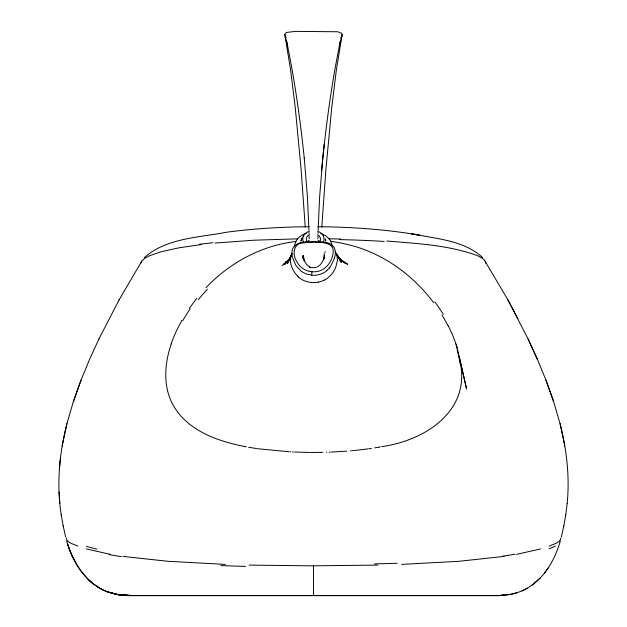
<?xml version="1.0" encoding="UTF-8"?>
<svg xmlns="http://www.w3.org/2000/svg" width="627" height="627" viewBox="0 0 627 627"><rect width="100%" height="100%" fill="white"/><g stroke="black" fill="none" stroke-linecap="round" stroke-linejoin="round"><path stroke-width="0.94" d="M313.492 595.509L313.5 565.836M294.596 246.207C294.956 240.376 299.761 235.587 305.075 233.761M317.897 238.73L317.967 235.932M567.153 503.512C569.872 476.755 566.628 449.724 560.091 423.734L553.688 401.774L545.976 380.181L537.511 359.545L528.075 338.933L507.651 299.4L484.373 260.072A243.213 32.102 -2 0 0 476.888 255.44C448.133 245.039 417.112 243.558 386.883 241.019M315.851 242.359C322.419 242.249 334.05 242.68 333.211 251.968C332.686 258.708 329.112 265.362 323.43 269.108C314.691 274.587 301.665 271.522 297.088 261.992C291.986 255.275 293.068 242.625 303.625 242.9A44.258 33.936 0 0 1 310.459 242.39C317.873 241.716 334.246 239.632 335.343 251.733M318.038 233.557L318.069 232.46M318.132 230.321L319.59 197.348L322.787 158.004C326.949 118.879 332.216 79.794 340.398 41.288L339.262 46.453L339.591 44.948M201.345 244.538L178.789 247.853L160.794 251.811L148.607 256.114L144.476 258.489L142.008 260.801L119.349 299.4L98.925 338.933L89.489 359.545L81.024 380.181L73.312 401.774L66.909 423.734C59.33 453.384 56.469 484.483 61.242 514.838M321.784 227.115L325.962 168.765L331.777 107.295L336.378 69.895L342.123 34.689L341.637 33.333L337.977 31.765L295.56 31.374L286.719 32.408L285.301 33.364L284.823 34.72L290.591 69.918L295.215 107.311L301.054 168.773L305.255 227.115M321.58 170.771L322.787 158.004M59.377 469.027L60.482 457.459M62.12 446.228L66.948 423.562M322.74 158.427L324.237 144.249M311.925 271.726L311.729 275.128L306.094 273.944L301.336 271.413L295.811 265.339L292.448 257.336A29.155 22.854 -3.4 0 1 291.963 252.156C291.986 246.356 297.535 242.806 302.786 242.32M565.758 514.838L567.169 503.442M302.582 258.324L302.959 255.432M303.139 257.971L303.499 255.416L303.162 257.838M340.61 37.957L341.754 36.374L340.061 42.855M303.17 257.76L303.421 256.043L304.565 261.584L303.758 259.609L306.423 264.21L309.613 266.977M563.806 525.99L565.766 514.775M140.989 263.034L141.796 261.098M561.369 536.931L563.814 525.943M324.943 252.61L325.209 251.646M324.19 253.449L324.543 258.536M334.505 258.293L330.437 266.608A30.19 23.387 -2.9 0 1 329.34 268.058M66.156 537.911C66.556 543.068 74.127 544.064 77.866 546.141M560.311 541.023C554.464 561.533 542.175 582.115 521.891 590.924M301.65 238.707L300.889 241.034L301.642 239.357M171.226 343.925C165.003 362.226 162.981 383.073 171.116 401.131C184.393 429.777 216.676 441.102 245.533 446.683M81.024 380.181L73.312 401.774M291.916 253.731C288.31 261.193 292.002 270.151 297.308 275.817M303.249 236.379L303.57 235.705M342.123 34.689L341.754 36.374M291.469 254.672L287.487 263.426L292.057 253.7M98.69 339.434L98.925 338.933M291.673 254.421L288.498 260.856L289.18 259.586M119.059 299.949L119.349 299.4M181.908 320.193L176.665 330.39A112.523 90.155 -52.4 0 0 171.147 343.909M189.33 308.288L196.721 298.342M544.495 573.054L548.045 568.148M290.325 257.893L284.971 264.218L290.677 257.579L286.21 262.682L288.976 259.899L283.796 264.124L289.721 259.28M329.277 268.09L326.753 270.605M302.355 238.174L301.399 239.232L302.614 238.017M144.39 257.548C166.578 237.868 198.924 237.625 226.653 232.209C254.013 228.604 281.617 226.911 309.213 226.723M330.554 275.386L327.843 277.879A21.138 17.133 -0.1 0 1 324.402 280.042M205.977 287.746C229.553 262.721 261.631 245.455 295.928 241.458M540.639 577.561L531.97 585.218M282.009 265.762L289.047 259.852M516.64 592.852L510.464 594.412L497.728 595.595L129.436 595.595L117.994 594.678L107.154 591.747C85.734 583.51 72.685 562.168 66.666 540.96M289.204 259.978L285.512 262.18L289.47 259.86L285.638 262.603L289.157 259.79L287.707 260.503L289.439 259.758M324.386 280.065L322.623 280.857A19.617 15.902 -0.1 0 1 320.483 281.57L318.524 282.04M527.135 588.322C518.255 593.346 507.635 595.626 497.728 595.595L504.218 595.305L497.242 595.603M287.707 260.503L289.431 259.774M316.996 267.18L320.217 264.829L322.513 261.631L324.143 257.979L323.532 259.75L324.175 255.416L324.598 257.297M549.134 546.141C552.896 544.071 560.326 543.084 560.859 537.966M305.482 233.62L306.305 233.362M540.592 548.923L516.499 554.386M381.843 446.612C423.562 440.828 469.811 412.323 460.492 363.699M379.68 447.02L380.111 446.941M378.818 447.176L379.249 447.098M378.379 447.255L374.687 447.89M371.411 448.407L368.77 448.799M504.116 556.408L458.893 561.306L401.593 564.402M367.884 448.924L352.327 450.711M214.912 243.057L254.006 240.204L297.676 238.84M305.655 241.936L315.89 241.654M351.433 450.789L350.54 450.868M346.723 451.181L330.672 452.091M310.78 267.611L316.086 267.494M497.681 595.603L504.186 595.297L497.54 595.603M329.316 452.145L329.771 452.13M326.816 452.224L326.361 452.239M377.909 565.099L311.846 565.836L249.091 565.099M322.497 452.326L322.952 452.318M321.134 452.357L321.588 452.349M320.906 452.357L316.243 452.412M315.671 452.412L312.034 452.412M496.866 595.603L130.134 595.603M311.125 452.412L311.69 452.412M129.554 595.603C120.078 595.611 110.579 593.55 102.013 589.474M129.303 595.603L124.875 595.462L129.46 595.603L126.678 595.368M310.216 452.404L308.382 452.388M317.811 226.723C351.771 226.998 385.777 229.38 419.275 235.094L411.359 233.824L413.248 234.09M321.392 233.644L325.711 235.768L329.089 238.809L340.782 239.036M307.128 452.373L307.81 452.38M306.556 452.365L295.145 452.051M225.406 564.402L168.107 561.306L122.884 556.408M293.773 451.989L294.228 452.012M292.409 451.926L292.864 451.949M290.136 451.816L290.591 451.84M289.227 451.769L257.791 448.736M107.154 591.747L117.994 594.678L127.015 595.564M133.332 595.587L121.857 594.741L130.032 595.454M118.15 594.655L124.749 595.203M256.905 448.611L248.574 447.247M414.502 234.286C437.748 238.989 464.403 240.658 482.61 257.548M110.501 554.386L86.408 548.923M246.129 446.8L245.69 446.714M107.107 591.731L117.915 594.67M320.781 233.448L321.189 233.581M310.279 267.243L309.283 266.89L310.349 267.306M339.763 259.672L342.076 260.667M341.064 260.346L347.648 264.288L341.966 260.683L345.939 263.701L339.952 258.833L342.922 261.686L337.569 255.965M97.256 586.739L102.076 589.505L92.647 583.408M88.493 579.724L92.725 583.471L88.407 579.646L80.852 570.868L77.544 565.962L71.917 555.42L74.652 560.946M298.609 277.071L297.48 275.99M329.089 238.809C329.724 239.577 330.288 240.407 330.766 241.285C342.867 243.111 355.258 245.839 366.717 250.565C393.356 261.138 416.453 279.76 433.594 302.614M338.588 257.141L339.05 257.768L336.291 253.841L339.473 258.41L336.652 254.327M284.823 34.72L286.171 37.722M485.204 261.098L486.058 263.638M441.996 314.95L448.086 325.781M337.812 256.38L341.245 262.423L335.774 252.485A12.14 9.852 0.1 0 0 335.132 251.607M507.651 299.4L517.965 318.72M323.211 235.705L323.532 236.379M330.954 241.654L332.177 246.097M325.35 239.765L325.883 240.995L325.131 238.699M528.075 338.933L537.261 359.083M285.199 36.405L287.699 46.484L286.555 41.319L286.9 42.887M336.675 254.194L337.514 260.134L335.751 267.274A35.708 28.983 0 0 1 330.774 275.206M545.976 380.181L553.531 401.39M455.743 343.823L457.639 349.96M456.393 344.623L466.574 388.92L459.262 356.606M63.186 525.943L65.631 536.931M560.052 423.562L564.825 445.946M287.37 44.979C295.058 82.45 300.294 120.4 304.299 158.435L304.252 158.012L307.465 197.348L308.931 230.313M61.234 514.775L63.194 525.99M59.048 492.007L59.847 503.512M308.993 232.452L309.025 233.55M309.095 235.924L309.158 238.722M199.315 244.295A206.557 24.696 0.8 0 1 212.859 242.774M318.547 282.126A20.699 16.804 -0.1 0 1 298.499 277.158M397.142 563.25A243.488 22.909 0.1 0 1 374.538 563.877M514.986 554.205A251.631 34.72 1.3 0 1 502.525 556.196M555.404 545.984A257.039 26.107 -2.7 0 1 548.946 548.797M96.691 549.072A257.039 24.335 3.8 0 1 86.487 546.368M121.325 556.619A251.631 35.253 -1.5 0 1 109.02 554.566M245.596 566.369A243.488 25.433 -0.3 0 1 220.798 565.593M302.77 242.257A32.965 26.428 -0.4 0 1 305.647 241.889M326.824 270.66A18.355 14.601 0 0 1 311.713 275.237M335.414 251.733A30.966 24.281 1.7 0 1 334.379 258.269M339.489 239.592A143.983 14.311 0 0 1 384.163 241.442M434.738 301.767A135.322 113.213 51.7 0 1 443.242 314.268M448.195 325.742A113.205 90.805 52.4 0 1 455.884 343.8M457.161 350.007A95.406 76.831 52.1 0 1 460.061 363.676M182.818 320.616A131.662 106.543 -52.1 0 1 190.185 308.837M198.344 299.651A145.056 123.895 -51.6 0 1 207.435 289.219M317.63 231.277A10.675 8.402 0 0 1 323.179 242.328M303.601 242.328A10.675 8.402 0 0 1 309.393 231.198M317.654 234.757A7.109 5.596 0 0 1 319.37 242.257M307.41 242.257A7.109 5.596 0 0 1 309.55 234.529M306.909 242.296A7.187 5.165 0.9 0 1 309.213 240.212M318.03 240.204A7.281 5.149 1.6 0 1 319.543 241.52M72.003 555.6L69.621 549.934L72.003 555.6M69.699 550.13L67.677 544.377L69.699 550.13"/></g></svg>
